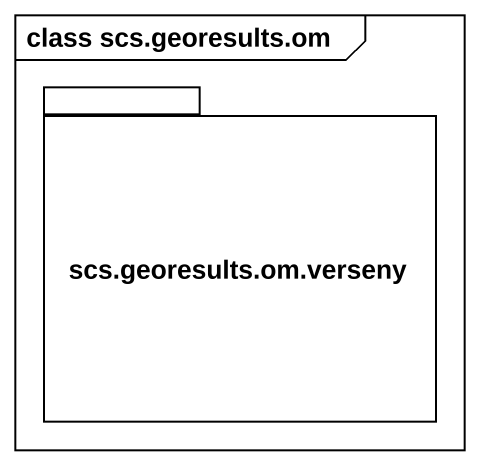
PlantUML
@startuml
mainframe class scs.georesults.om
package "scs.georesults.om.verseny" as scs_georesults_om_verseny {
}
@enduml
